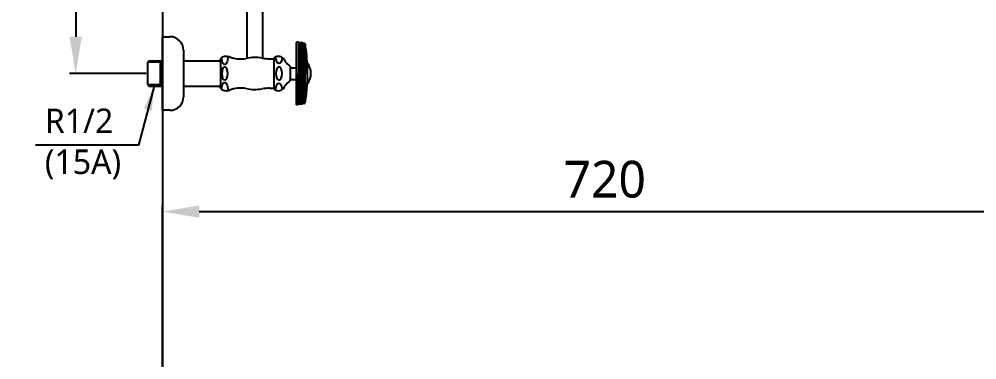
# Model space of a CAD drawing. Extents: x 796 to 6898, y -63 to 2465.
# Drawn here: x 861 to 1641, y 1201 to 1479 of the extents above; entities that cross this region are included whole.
import ezdxf

# ---------------------------------------------------------------- set-up
doc = ezdxf.new("R2010")
doc.units = 0
doc.header["$LTSCALE"] = 20
doc.header["$MEASUREMENT"] = 0
doc.layers.get('0').update_dxf_attribs({"linetype": 'CONTINUOUS'})
doc.layers.get('DEFPOINTS').update_dxf_attribs({"linetype": 'CONTINUOUS'})
for name, color, linetype in [('2', 2, 'CONTINUOUS'), ('4', 4, 'CONTINUOUS'), ('6', 6, 'CONTINUOUS')]:
    doc.layers.add(name, color=color, linetype=linetype)
doc.styles.add('ROMANS', font='NanumGothic.ttf', dxfattribs={"height": 10.144927})
doc.styles.get("Standard").update_dxf_attribs({"font": 'NanumGothic.ttf'})
doc.dimstyles.get("Standard").update_dxf_attribs({"dimtxt": 2.7, "dimasz": 2.5, "dimexe": 1.5, "dimexo": 1.5, "dimgap": 1.5, "dimtad": 1, "dimdec": 0, "dimlfac": 10, "dimzin": 0, "dimdsep": 46, "dimtxsty": 'Standard', "dimcen": 0, "dimclrt": 2, "dimadec": 0, "dimazin": 0, "dimtfac": 1, "dimtdec": 0, "dimtmove": 0, "dimatfit": 3, "dimfxl": 0, "dimtolj": 1, "dimtzin": 0, "dimarcsym": 0})

# ---------------------------------------------------------------- blocks, each defined once
blk = doc.blocks.new('*D42')
at = {"color": 3, "lineweight": -2}
for p, q in [((977.8, 1075.8), (977.8, 1326.98)), ((1697.8, 1062.78), (1697.8, 1326.98)), ((1007.8, 1321.98), (1667.8, 1321.98))]:
    blk.add_line(p, q, dxfattribs=at)
at = {"color": 3}
for points in [[(1007.8, 1326.98), (1007.8, 1316.98), (977.8, 1321.98)], [(1667.8, 1326.98), (1667.8, 1316.98), (1697.8, 1321.98)]]:
    blk.add_solid(points, dxfattribs=at)
at = {"layer": 'DEFPOINTS', "color": 0}
for p in [(1697.8, 1321.98), (977.8, 1074.3), (1697.8, 1061.28)]:
    blk.add_point(p, dxfattribs=at)
at = {"color": 2, "insert": (1337.8, 1348.24), "char_height": 30, "attachment_point": 5}
blk.add_mtext('\\A1;720', dxfattribs=at)
blk = doc.blocks.new('*D37')
at = {"color": 3, "lineweight": -2}
for p, q in [((978.27, 1684.6), (902.19, 1684.6)), ((907.19, 1654.6), (907.19, 1464.6)), ((964.43, 1434.6), (902.19, 1434.6))]:
    blk.add_line(p, q, dxfattribs=at)
at = {"color": 3}
for points in [[(902.19, 1654.6), (912.19, 1654.6), (907.19, 1684.6)], [(902.19, 1464.6), (912.19, 1464.6), (907.19, 1434.6)]]:
    blk.add_solid(points, dxfattribs=at)
at = {"layer": 'DEFPOINTS', "color": 0}
for p in [(979.77, 1684.6), (907.19, 1434.6), (965.93, 1434.6)]:
    blk.add_point(p, dxfattribs=at)
at = {"color": 2, "insert": (880.86, 1559.6), "char_height": 30, "attachment_point": 5, "rotation": 90}
blk.add_mtext('\\A1;250', dxfattribs=at)

msp = doc.modelspace()

# ---------------------------------------------------------------- linework, layer by layer
at = {"color": 4}
msp.add_line((977.8, 1464.6), (977.8, 1404.6), dxfattribs=at)
at = {"layer": '4'}
for p, q in [((1046.58, 1514.94), (1046.58, 1447.1)), ((1059.28, 1506.43), (1059.28, 1447.1)), ((977.8, 1464.6), (983.8, 1464.6)), ((1088.43, 1460.1), (1086.93, 1460.1)), ((1086.93, 1459.1), (1086.93, 1460.1)), ((1086.93, 1434.6), (1086.93, 1459.1)), ((1088.43, 1459.9), (1088.43, 1460.1)), ((1088.43, 1459.9), (1088.43, 1434.6)), ((1091.93, 1459.19), (1088.43, 1459.19)), ((1091.93, 1458.19), (1088.43, 1458.19)), ((1091.93, 1459.6), (1088.73, 1459.6)), ((1092.43, 1459.1), (1091.93, 1459.6)), ((1091.93, 1459.6), (1091.93, 1434.6)), ((1093.25, 1459.1), (1092.43, 1459.1)), ((1092.43, 1459.1), (1092.43, 1434.6)), ((1093.84, 1458.6), (1093.84, 1434.6)), ((994.93, 1453.6), (994.93, 1415.6)), ((1091.93, 1457.19), (1088.43, 1457.19)), ((1091.93, 1456.19), (1088.43, 1456.19)), ((1091.93, 1455.19), (1088.43, 1455.19)), ((1091.93, 1454.19), (1088.43, 1454.19)), ((1091.93, 1453.19), (1088.43, 1453.19)), ((1091.93, 1452.19), (1088.43, 1452.19)), ((1091.93, 1451.19), (1088.43, 1451.19)), ((1091.93, 1450.19), (1088.43, 1450.19)), ((965.8, 1443.85), (966.8, 1444.85)), ((976.3, 1443.85), (965.8, 1443.85)), ((965.93, 1425.35), (965.93, 1443.85)), ((966.8, 1444.85), (977.8, 1444.85)), ((976.3, 1424.35), (976.3, 1444.85)), ((976.3, 1443.85), (977.3, 1444.85)), ((977.8, 1444.23), (977.8, 1424.97)), ((994.93, 1444.85), (1024.93, 1444.85)), ((1024.93, 1443.85), (1024.93, 1446.6)), ((1024.93, 1443.85), (1024.93, 1425.35)), ((1065.22, 1446.63), (1068.84, 1446.63)), ((1067.93, 1446.6), (1068.84, 1446.6)), ((1068.84, 1446.6), (1068.84, 1447.32)), ((1068.84, 1422.6), (1068.84, 1446.6)), ((1076.95, 1445.92), (1077.51, 1444.96)), ((1091.93, 1449.19), (1088.43, 1449.19)), ((1091.93, 1448.19), (1088.43, 1448.19)), ((1091.93, 1447.19), (1088.43, 1447.19)), ((1091.93, 1446.19), (1088.43, 1446.19)), ((1091.93, 1445.19), (1088.43, 1445.19)), ((1091.93, 1444.19), (1088.43, 1444.19)), ((1091.93, 1443.19), (1088.43, 1443.19)), ((1091.93, 1442.19), (1088.43, 1442.19)), ((1081.84, 1440.33), (1081.84, 1439.35)), ((1081.84, 1439.35), (1081.84, 1429.85)), ((1081.84, 1439.35), (1086.93, 1439.35)), ((1086.93, 1409.1), (1086.93, 1434.6)), ((1091.93, 1441.19), (1088.43, 1441.19)), ((1091.93, 1440.19), (1088.43, 1440.19)), ((1091.93, 1439.19), (1088.43, 1439.19)), ((1091.93, 1438.19), (1088.43, 1438.19)), ((1091.93, 1437.19), (1088.43, 1437.19)), ((1091.93, 1436.19), (1088.43, 1436.19)), ((1091.93, 1435.19), (1088.43, 1435.19)), ((1088.43, 1409.3), (1088.43, 1434.6)), ((1091.93, 1409.6), (1091.93, 1434.6)), ((1092.43, 1410.1), (1092.43, 1434.6)), ((1093.84, 1410.6), (1093.84, 1434.6)), ((1081.84, 1429.85), (1086.93, 1429.85)), ((1081.84, 1428.87), (1081.84, 1429.85)), ((1091.93, 1434.01), (1088.43, 1434.01)), ((1091.93, 1433.01), (1088.43, 1433.01)), ((1091.93, 1432.01), (1088.43, 1432.01)), ((1091.93, 1431.01), (1088.43, 1431.01)), ((1091.93, 1430.01), (1088.43, 1430.01)), ((1091.93, 1429.01), (1088.43, 1429.01)), ((1091.93, 1428.01), (1088.43, 1428.01)), ((1091.93, 1427.01), (1088.43, 1427.01)), ((966.8, 1424.35), (965.8, 1425.35)), ((976.3, 1425.35), (965.8, 1425.35)), ((966.8, 1424.35), (977.8, 1424.35)), ((977.3, 1424.35), (976.3, 1425.35)), ((994.93, 1424.35), (1024.93, 1424.35)), ((1024.93, 1422.6), (1024.93, 1425.35)), ((1024.93, 1424.35), (1024.93, 1424.17)), ((1024.93, 1422.6), (1024.93, 1424.17)), ((1065.22, 1422.6), (1068.84, 1422.6)), ((1068.84, 1421.88), (1068.84, 1422.6)), ((1076.95, 1423.28), (1077.51, 1424.23)), ((1091.93, 1426.01), (1088.43, 1426.01)), ((1091.93, 1425.01), (1088.43, 1425.01)), ((1091.93, 1424.01), (1088.43, 1424.01)), ((1091.93, 1423.01), (1088.43, 1423.01)), ((1091.93, 1422.01), (1088.43, 1422.01)), ((1091.93, 1421.01), (1088.43, 1421.01)), ((1091.93, 1420.01), (1088.43, 1420.01)), ((1091.93, 1419.04), (1088.43, 1419.04)), ((1091.93, 1418.04), (1088.43, 1418.04)), ((1091.93, 1417.04), (1088.43, 1417.04)), ((1091.93, 1416.04), (1088.43, 1416.04)), ((1091.93, 1415.04), (1088.43, 1415.04)), ((1091.93, 1414.04), (1088.43, 1414.04)), ((1091.93, 1413.04), (1088.43, 1413.04)), ((1091.93, 1412.04), (1088.43, 1412.04)), ((1091.93, 1411.04), (1088.43, 1411.04)), ((983.8, 1404.6), (977.8, 1404.6)), ((1088.43, 1409.13), (1086.93, 1409.13)), ((1091.93, 1410.04), (1088.43, 1410.04)), ((1091.93, 1409.63), (1088.73, 1409.63)), ((1092.43, 1410.13), (1091.93, 1409.63)), ((1093.25, 1410.13), (1092.43, 1410.13))]:
    msp.add_line(p, q, dxfattribs=at)
at = {"layer": '4', "color": 4}
msp.add_line((977.8, 1404.6), (977.8, 1464.6), dxfattribs=at)
at = {"layer": '4'}
for centre, radius, start, end in [((983.8, 1453.6), 11, 89.35263, 90), ((983.93, 1453.6), 11, 0, 90), ((1088.73, 1459.9), 0.3, 180, 270), ((1093.25, 1458.4), 0.7, 9.49341, 90), ((950.93, 1434.6), 145, 1.94314, 9.49341), ((1029.83, 1441.61), 7, 69.03386, 134.51294), ((1041.22, 1471.36), 24.83, 249.03386, 280.73728), ((1052.93, 1409.63), 38, 80.69517, 100.73727), ((1065.22, 1484.63), 38, 260.69518, 270), ((1072.31, 1443.24), 5.36, 30, 130.43057), ((1089.63, 1451.96), 14, 210, 236.19018), ((1084.67, 1434.55), 14, 0.24727, 38.21407), ((950.93, 1434.6), 145, 350.50659, 1.94314), ((1084.67, 1434.68), 14, 321.78593, 359.75273), ((1089.63, 1417.23), 14, 123.80982, 150), ((1029.83, 1427.59), 7, 225.5, 290.96614), ((1041.22, 1397.87), 24.83, 79.26272, 110.96614), ((1052.93, 1459.6), 38, 259.26273, 279.30483), ((1065.22, 1384.6), 38, 90, 99.30482), ((1072.31, 1425.96), 5.36, 229.56943, 330), ((983.93, 1415.6), 11, 270, 0), ((983.8, 1415.6), 11, 270, 270.64737), ((1088.73, 1409.33), 0.3, 90, 180), ((1093.25, 1410.83), 0.7, 270, 350.50659)]:
    msp.add_arc(centre, radius, start, end, dxfattribs=at)
at = {"layer": '4', "extrusion": (0, 0, -1)}
for centre, major_axis, ratio, start_param, end_param in [((1028.49, 1447.1), (0, -5.22), 0.46009, 4.433611, 7.934688), ((1072.61, 1448.19), (0, -5.4), 0.478204, 4.79078, 7.834251), ((1028.49, 1422.19), (0, -5.22), 0.46009, 1.472186, 5.009627), ((1072.61, 1421.28), (0, -5.4), 0.478204, 1.540108, 4.68362)]:
    msp.add_ellipse(centre, major_axis=major_axis, ratio=ratio, start_param=start_param, end_param=end_param, dxfattribs=at)
for centre, major_axis, ratio in [((1028.49, 1434.6), (0, -5.22), 0.46009), ((1072.61, 1434.6), (0, -5.4), 0.478204)]:
    msp.add_ellipse(centre, major_axis=major_axis, ratio=ratio, dxfattribs=at)
at = {"layer": '6'}
msp.add_lwpolyline([(2072.83, 2209.63), (977.8, 2209.63), (977.8, 284.6), (2905.3, 284.6), (2905.3, 1309.6)], dxfattribs=at)

# ---------------------------------------------------------------- texts
at = {"layer": '2', "insert": (882.12, 1377.14), "char_height": 20, "attachment_point": 4, "style": 'ROMANS'}
msp.add_mtext('R1/2\\P(15A)', dxfattribs=at)

# ---------------------------------------------------------------- dimensions: what is measured, and where the dimension line sits
dim = msp.add_linear_dim(base=(907.19, 1434.6), p1=(979.77, 1684.6), p2=(965.93, 1434.6), angle=90, dimstyle='Standard', override={"dimtxt": 30, "dimasz": 30, "dimexe": 5, "dimgap": 10, "dimlfac": 1, "dimzin": 12, "dimclrd": 3, "dimclre": 3, "dimazin": 2, "dimarcsym": 1})
dim.commit()
dim.dimension.update_dxf_attribs({"geometry": '*D37', "text_midpoint": (880.86, 1559.6)})
dim = msp.add_linear_dim(base=(1697.8, 1321.98), p1=(977.8, 1074.3), p2=(1697.8, 1061.28), dimstyle='Standard', override={"dimtxt": 30, "dimasz": 30, "dimexe": 5, "dimgap": 10, "dimlfac": 1, "dimzin": 12, "dimclrd": 3, "dimclre": 3, "dimazin": 2, "dimarcsym": 1})
dim.commit()
dim.dimension.update_dxf_attribs({"geometry": '*D42', "text_midpoint": (1337.8, 1321.98), "dimtype": 160})

# ---------------------------------------------------------------- leaders
msp.add_leader([(971.05, 1424.35), (958.41, 1376.29), (874.61, 1376.29)], dimstyle='Standard', override={"dimtxt": 20, "dimasz": 20, "dimexe": 5, "dimgap": 10, "dimtad": 0, "dimtih": 1, "dimtoh": 1, "dimlfac": 1, "dimzin": 12, "dimclrd": 3, "dimclre": 3, "dimazin": 2, "dimarcsym": 1})

doc.saveas('drawing.dxf')
